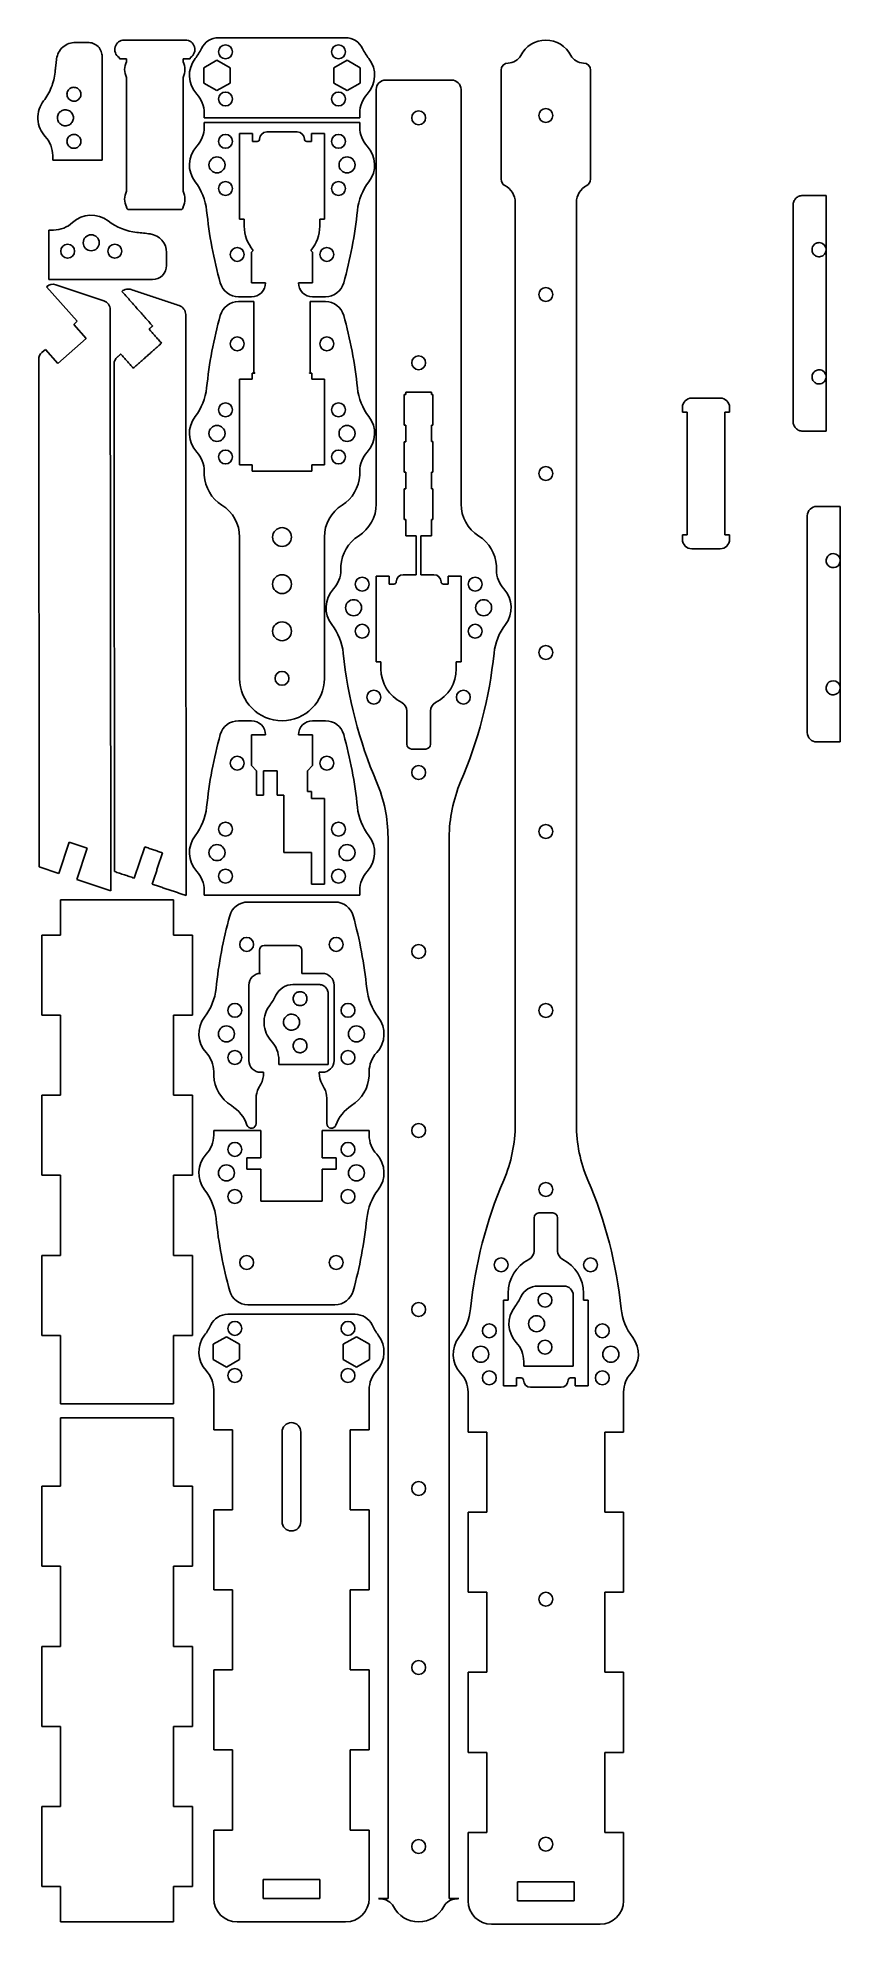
# Model space of a CAD drawing. Header units: millimetres. Extents: x 64 to 235, y 94 to 494.
import ezdxf

# ---------------------------------------------------------------- set-up
doc = ezdxf.new("R2010")
doc.units = ezdxf.units.MM
for name, color, linetype in [('View', 7, 'CONTINUOUS'), ('View002', 7, 'CONTINUOUS'), ('View003', 7, 'CONTINUOUS'), ('View004', 7, 'CONTINUOUS'), ('View005', 7, 'CONTINUOUS'), ('View006', 7, 'CONTINUOUS'), ('View007', 7, 'CONTINUOUS'), ('View008', 7, 'CONTINUOUS'), ('View009', 7, 'CONTINUOUS'), ('View010', 7, 'CONTINUOUS'), ('View011', 7, 'CONTINUOUS'), ('View012', 7, 'CONTINUOUS'), ('View013', 7, 'CONTINUOUS'), ('View014', 7, 'CONTINUOUS'), ('View015', 7, 'CONTINUOUS'), ('View017', 7, 'CONTINUOUS'), ('View018', 7, 'CONTINUOUS'), ('View019', 7, 'CONTINUOUS'), ('View022', 7, 'CONTINUOUS'), ('View023', 7, 'CONTINUOUS'), ('View026', 7, 'CONTINUOUS')]:
    doc.layers.add(name, color=color, linetype=linetype)

msp = doc.modelspace()

# ---------------------------------------------------------------- linework, layer by layer
at = {"layer": 'View'}
for p, q in [((106.756, 438.5), (110, 438.5)), ((110, 423.351), (110, 438.5)), ((122, 438.5), (125.244, 438.5)), ((122, 438.5), (122, 423.351)), ((107, 403.8), (107, 422)), ((107, 422), (109.7, 422)), ((109.7, 423.3), (109.7, 422)), ((110.2, 423.3), (109.7, 423.3)), ((110.2, 423.351), (110, 423.351)), ((110.2, 423.3), (110.2, 423.351)), ((122, 423.351), (121.8, 423.351)), ((121.8, 423.351), (121.8, 423.3)), ((121.8, 423.3), (122.3, 423.3)), ((122.3, 422), (122.3, 423.3)), ((122.3, 422), (125, 422)), ((125, 422), (125, 403.8)), ((99.5, 402.5), (99.5, 401.626)), ((109.7, 403.8), (107, 403.8)), ((109.7, 403.8), (109.7, 402.5)), ((122.3, 402.5), (109.7, 402.5)), ((125, 403.8), (122.3, 403.8)), ((122.3, 402.5), (122.3, 403.8)), ((132.5, 401.626), (132.5, 402.5)), ((107, 388.5), (107, 358.5)), ((125, 388.5), (125, 358.5))]:
    msp.add_line(p, q, dxfattribs=at)
for centre, radius in [((106.5, 429.5), 1.475), ((125.5, 429.5), 1.475), ((104, 415.5), 1.475), ((128, 415.5), 1.475), ((102.2, 410.5), 1.7), ((129.8, 410.5), 1.7), ((104, 405.5), 1.475), ((128, 405.5), 1.475), ((116, 388.5), 2), ((116, 378.5), 2), ((116, 368.5), 2), ((116, 358.5), 1.475)]:
    msp.add_circle(centre, radius, dxfattribs=at)
for centre, radius, start, end in [((106.756, 434.5), 4, 90, 164.546), ((125.244, 434.5), 4, 15.4536, 90), ((193.57, 410.5), 94.0704, 164.546, 174.104), ((38.4296, 410.5), 94.0704, 5.89583, 15.4536), ((88.0611, 421.396), 12, -37.6182, -5.89583), ((143.939, 421.396), 12, -174.104, -142.382), ((102.2, 410.5), 5.85, 142.382, -137.236), ((129.8, 410.5), 5.85, -42.7635, 37.6182), ((93.5002, 402.454), 6, 0.437747, 42.7635), ((138.5, 402.454), 6, 137.236, 179.562), ((107.488, 402.063), 8, -176.868, -122.039), ((124.512, 402.063), 8, -57.9605, -3.13187), ((99, 388.5), 8, 0, 57.9605), ((133, 388.5), 8, 122.039, 180), ((116, 358.5), 9, 180, 0)]:
    msp.add_arc(centre, radius, start, end, dxfattribs=at)
at = {"layer": 'View002'}
for p, q in [((152, 485.5), (138, 485.5)), ((136, 483.5), (136, 395.5)), ((154, 395.5), (154, 483.5)), ((142.25, 418.745), (141.95, 418.745)), ((141.95, 412.255), (141.95, 418.745)), ((147.75, 419.255), (142.25, 419.255)), ((142.25, 419.255), (142.25, 418.745)), ((147.75, 418.755), (147.75, 419.255)), ((148.05, 418.755), (147.75, 418.755)), ((148.05, 418.755), (148.05, 412.255)), ((142.25, 412.255), (141.95, 412.255)), ((142.25, 408.745), (141.95, 408.745)), ((141.95, 402.255), (141.95, 408.745)), ((142.25, 409.255), (142.25, 412.255)), ((142.25, 408.755), (142.25, 409.255)), ((142.25, 408.755), (142.25, 408.745)), ((147.75, 412.255), (147.75, 409.255)), ((148.05, 412.255), (147.75, 412.255)), ((147.75, 409.255), (147.75, 408.755)), ((148.05, 408.755), (147.75, 408.755)), ((148.05, 408.755), (148.05, 402.255)), ((142.25, 402.255), (141.95, 402.255)), ((142.25, 399.255), (142.25, 402.255)), ((147.75, 402.255), (147.75, 399.255)), ((148.05, 402.255), (147.75, 402.255)), ((142.25, 398.745), (141.95, 398.745)), ((141.95, 392.255), (141.95, 398.745)), ((142.25, 399.255), (142.25, 398.755)), ((142.25, 398.755), (142.25, 398.745)), ((147.75, 398.755), (147.75, 399.255)), ((148.05, 398.755), (147.75, 398.755)), ((148.05, 398.755), (148.05, 392.255)), ((142.25, 392.255), (141.95, 392.255)), ((142.25, 388.755), (142.25, 392.255)), ((144.5, 388.755), (142.25, 388.755)), ((144.5, 380.5), (144.5, 388.755)), ((145.5, 388.755), (145.5, 380.5)), ((147.75, 388.755), (145.5, 388.755)), ((147.75, 392.255), (147.75, 388.755)), ((148.05, 392.255), (147.75, 392.255)), ((128.5, 382.374), (128.5, 381.5)), ((144.5, 380.5), (141.75, 380.5)), ((148.25, 380.5), (145.5, 380.5)), ((161.5, 381.5), (161.5, 382.374)), ((136, 380.2), (138.75, 380.2)), ((136, 362), (136, 380.2)), ((138.75, 380.2), (138.75, 378.5)), ((139.75, 378.5), (138.75, 378.5)), ((151.25, 378.5), (150.25, 378.5)), ((151.25, 380.2), (154, 380.2)), ((151.25, 378.5), (151.25, 380.2)), ((154, 380.2), (154, 362)), ((137, 362), (136, 362)), ((137, 362), (137, 360.5)), ((153, 360.5), (153, 362)), ((154, 362), (153, 362)), ((142.5, 344.5), (142.5, 351.57)), ((147.5, 351.57), (147.5, 344.5)), ((146.5, 343.5), (143.5, 343.5)), ((138.5, 99.475), (138.5, 324.7)), ((151.5, 324.7), (151.5, 99.475)), ((136.467, 99.475), (138.5, 99.475)), ((151.5, 99.475), (153.533, 99.475))]:
    msp.add_line(p, q, dxfattribs=at)
for centre, radius in [((145, 477.5), 1.475), ((145, 425.5), 1.475), ((133, 378.5), 1.475), ((157, 378.5), 1.475), ((131.2, 373.5), 1.7), ((158.8, 373.5), 1.7), ((133, 368.5), 1.475), ((157, 368.5), 1.475), ((135.5, 354.5), 1.475), ((154.5, 354.5), 1.475), ((145, 338.5), 1.475), ((145, 300.5), 1.475), ((145, 262.5), 1.475), ((145, 224.5), 1.475), ((145, 186.5), 1.475), ((145, 148.5), 1.475), ((145, 110.5), 1.475)]:
    msp.add_circle(centre, radius, dxfattribs=at)
for centre, radius, start, end in [((138, 483.5), 2, 90, 180), ((152, 483.5), 2, 0, 90), ((128, 395.5), 8, -57.9605, 0), ((162, 395.5), 8, 180, -122.039), ((136.488, 381.937), 8, 122.039, 176.868), ((153.512, 381.937), 8, 3.13187, 57.9605), ((122.5, 381.546), 6, -42.7635, -0.437747), ((141.75, 379), 1.5, 90, 180), ((148.25, 379), 1.5, 0, 90), ((167.5, 381.546), 6, -179.562, -137.236), ((131.2, 373.5), 5.85, 137.236, -142.382), ((139.75, 379), 0.5, -90, 0), ((150.25, 379), 0.5, 180, -90), ((158.8, 373.5), 5.85, -37.6182, 42.7635), ((117.061, 362.604), 12, 5.89583, 37.6182), ((172.939, 362.604), 12, 142.382, 174.104), ((222.57, 373.5), 94.0704, -174.104, -156.839), ((145, 360.5), 8, 180, -116.744), ((145, 360.5), 8, -63.2563, 0), ((67.4296, 373.5), 94.0704, -23.1614, -5.89583), ((140.5, 351.57), 2, 0, 63.2563), ((149.5, 351.57), 2, 116.744, 180), ((143.5, 344.5), 1, 180, -90), ((146.5, 344.5), 1, -90, 0), ((108.5, 324.7), 30, 0, 23.1614), ((181.5, 324.7), 30, 156.839, 180), ((137, 100.877), 1.5, -110.834, -90), ((137, 96.3769), 3, 27.266, 90), ((145, 100.5), 6, -152.734, -27.266), ((153, 96.3769), 3, 90, 152.734), ((153, 100.877), 1.5, -90, -69.1662)]:
    msp.add_arc(centre, radius, start, end, dxfattribs=at)
at = {"layer": 'View003'}
for p, q in [((162.5, 464.459), (162.5, 487.623)), ((181.5, 487.623), (181.5, 464.459)), ((165.5, 263.8), (165.5, 459.56)), ((178.5, 459.56), (178.5, 263.8)), ((170.5, 245), (173.5, 245)), ((169.5, 236.93), (169.5, 244)), ((174.5, 244), (174.5, 236.93)), ((163, 208.3), (163, 226.5)), ((163, 226.5), (164, 226.5)), ((164, 228), (164, 226.5)), ((180, 226.5), (180, 228)), ((180, 226.5), (181, 226.5)), ((181, 226.5), (181, 208.3)), ((165.75, 208.3), (163, 208.3)), ((165.75, 210), (165.75, 208.3)), ((165.75, 210), (166.75, 210)), ((177.25, 210), (178.25, 210)), ((178.25, 208.3), (178.25, 210)), ((181, 208.3), (178.25, 208.3)), ((155.5, 207), (155.5, 198.5)), ((168.75, 208), (175.25, 208)), ((188.5, 198.5), (188.5, 207)), ((155.7, 198.5), (155.5, 198.5)), ((155.7, 198.5), (159.3, 198.5)), ((159.3, 198.5), (159.5, 198.5)), ((159.5, 198.5), (159.5, 198.3)), ((159.5, 198.3), (159.5, 181.5)), ((184.7, 198.5), (184.5, 198.5)), ((184.5, 198.5), (184.5, 198.3)), ((184.5, 198.3), (184.5, 181.5)), ((188.3, 198.5), (184.7, 198.5)), ((188.3, 198.5), (188.5, 198.5)), ((155.5, 181.5), (155.7, 181.5)), ((155.5, 181.5), (155.5, 164.5)), ((159.3, 181.5), (155.7, 181.5)), ((159.3, 181.5), (159.5, 181.5)), ((184.7, 181.5), (184.5, 181.5)), ((184.7, 181.5), (188.3, 181.5)), ((188.5, 181.5), (188.3, 181.5)), ((188.5, 164.5), (188.5, 181.5)), ((155.7, 164.5), (155.5, 164.5)), ((155.7, 164.5), (159.3, 164.5)), ((159.3, 164.5), (159.5, 164.5)), ((159.5, 164.5), (159.5, 164.3)), ((159.5, 164.3), (159.5, 147.5)), ((184.7, 164.5), (184.5, 164.5)), ((184.5, 164.5), (184.5, 164.3)), ((184.5, 164.3), (184.5, 147.5)), ((188.3, 164.5), (184.7, 164.5)), ((188.3, 164.5), (188.5, 164.5)), ((155.5, 147.5), (155.7, 147.5)), ((155.5, 147.5), (155.5, 130.5)), ((159.3, 147.5), (155.7, 147.5)), ((159.3, 147.5), (159.5, 147.5)), ((184.7, 147.5), (184.5, 147.5)), ((184.7, 147.5), (188.3, 147.5)), ((188.5, 147.5), (188.3, 147.5)), ((188.5, 130.5), (188.5, 147.5)), ((155.7, 130.5), (155.5, 130.5)), ((155.7, 130.5), (159.3, 130.5)), ((159.3, 130.5), (159.5, 130.5)), ((159.5, 130.5), (159.5, 130.3)), ((159.5, 130.3), (159.5, 113.5)), ((184.7, 130.5), (184.5, 130.5)), ((184.5, 130.5), (184.5, 130.3)), ((184.5, 130.3), (184.5, 113.5)), ((188.3, 130.5), (184.7, 130.5)), ((188.3, 130.5), (188.5, 130.5)), ((155.5, 113.5), (155.5, 99)), ((155.5, 113.5), (155.7, 113.5)), ((159.3, 113.5), (155.7, 113.5)), ((159.3, 113.5), (159.5, 113.5)), ((184.7, 113.5), (184.5, 113.5)), ((184.7, 113.5), (188.3, 113.5)), ((188.5, 113.5), (188.3, 113.5)), ((188.5, 99), (188.5, 113.5)), ((166, 99), (166, 103)), ((166, 103), (178, 103)), ((178, 103), (178, 99)), ((178, 99), (166, 99)), ((160.5, 94), (183.5, 94))]:
    msp.add_line(p, q, dxfattribs=at)
for centre, radius in [((172, 478), 1.475), ((172, 440), 1.475), ((172, 402), 1.475), ((172, 364), 1.475), ((172, 326), 1.475), ((172, 288), 1.475), ((172, 250), 1.475), ((162.5, 234), 1.475), ((181.5, 234), 1.475), ((160, 220), 1.475), ((184, 220), 1.475), ((158.2, 215), 1.7), ((185.8, 215), 1.7), ((160, 210), 1.475), ((184, 210), 1.475), ((172, 163), 1.475), ((172, 111), 1.475)]:
    msp.add_circle(centre, radius, dxfattribs=at)
for centre, radius, start, end in [((172, 488), 6, 27.266, 152.734), ((164, 487.623), 1.5, 90, 180), ((164, 492.123), 3, -90, -27.266), ((180, 492.123), 3, -152.734, -90), ((180, 487.623), 1.5, 0, 90), ((164, 464.459), 1.5, 180, -117.036), ((161.5, 459.56), 4, 0, 62.9643), ((182.5, 459.56), 4, 117.036, 180), ((180, 464.459), 1.5, -62.9643, 0), ((135.5, 263.8), 30, -23.1614, 0), ((208.5, 263.8), 30, 180, -156.839), ((249.57, 215), 94.0704, 156.839, 174.104), ((94.4296, 215), 94.0704, 5.89583, 23.1614), ((170.5, 244), 1, 90, 180), ((173.5, 244), 1, 0, 90), ((167.5, 236.93), 2, -63.2563, 0), ((176.5, 236.93), 2, 180, -116.744), ((172, 228), 8, 116.744, 180), ((172, 228), 8, 0, 63.2563), ((144.061, 225.896), 12, -37.6182, -5.89583), ((199.939, 225.896), 12, -174.104, -142.382), ((158.2, 215), 5.85, 142.382, -137.236), ((185.8, 215), 5.85, -42.7635, 37.6182), ((149.5, 206.954), 6, 0.437747, 42.7635), ((166.75, 209.5), 0.5, 0, 90), ((168.75, 209.5), 1.5, 180, -90), ((175.25, 209.5), 1.5, -90, 0), ((177.25, 209.5), 0.5, 90, 180), ((194.5, 206.954), 6, 137.236, 179.562), ((160.5, 99), 5, -180, -90), ((183.5, 99), 5, -90, 0)]:
    msp.add_arc(centre, radius, start, end, dxfattribs=at)
at = {"layer": 'View004'}
for p, q in [((99.5, 476.5), (99.5, 475.5)), ((132.5, 476.5), (99.5, 476.5)), ((107, 474.2), (109.75, 474.2)), ((107, 456), (107, 474.2)), ((109.75, 474.2), (109.75, 472.5)), ((119.25, 474.5), (112.75, 474.5)), ((122.25, 474.2), (125, 474.2)), ((122.25, 472.5), (122.25, 474.2)), ((125, 474.2), (125, 456)), ((132.5, 475.5), (132.5, 476.5)), ((110.75, 472.5), (109.75, 472.5)), ((122.25, 472.5), (121.25, 472.5)), ((108, 456), (107, 456)), ((108, 456), (108, 454.5)), ((124, 454.5), (124, 456)), ((125, 456), (124, 456)), ((109.865, 449.365), (109.5, 449)), ((109.5, 449), (109.5, 442.5)), ((122.5, 449), (122.135, 449.365)), ((122.5, 442.5), (122.5, 449)), ((112.5, 442.5), (109.5, 442.5)), ((122.5, 442.5), (119.5, 442.5)), ((109.5, 439.5), (106.756, 439.5)), ((125.244, 439.5), (122.5, 439.5))]:
    msp.add_line(p, q, dxfattribs=at)
for centre, radius in [((104, 472.5), 1.475), ((128, 472.5), 1.475), ((102.2, 467.5), 1.7), ((129.8, 467.5), 1.7), ((104, 462.5), 1.475), ((128, 462.5), 1.475), ((106.5, 448.5), 1.475), ((125.5, 448.5), 1.475)]:
    msp.add_circle(centre, radius, dxfattribs=at)
for centre, radius, start, end in [((93.5002, 475.546), 6, -42.7635, -0.437747), ((110.75, 473), 0.5, -90, 0), ((112.75, 473), 1.5, 90, 180), ((119.25, 473), 1.5, 0, 90), ((121.25, 473), 0.5, 180, -90), ((138.5, 475.546), 6, -179.562, -137.236), ((102.2, 467.5), 5.85, 137.236, -142.382), ((129.8, 467.5), 5.85, -37.6182, 42.7635), ((88.0611, 456.604), 12, 5.89583, 37.6182), ((143.939, 456.604), 12, 142.382, 174.104), ((193.57, 467.5), 94.0704, -174.104, -164.546), ((38.4296, 467.5), 94.0704, -15.4536, -5.89583), ((116, 454.5), 8, 180, -140.071), ((116, 454.5), 8, -39.9291, 0), ((106.756, 443.5), 4, -164.546, -90), ((109.5, 442.5), 3, -90, 0), ((122.5, 442.5), 3, 180, -90), ((125.244, 443.5), 4, -90, -15.4536)]:
    msp.add_arc(centre, radius, start, end, dxfattribs=at)
at = {"layer": 'View005'}
for p, q in [((106.756, 349.5), (109.5, 349.5)), ((122.5, 349.5), (125.244, 349.5)), ((109.5, 346.5), (112.5, 346.5)), ((109.5, 346.5), (109.5, 340)), ((119.5, 346.5), (122.5, 346.5)), ((122.5, 340), (122.5, 346.5)), ((109.5, 340), (110.6, 338.9)), ((110.6, 338.9), (110.6, 333.7)), ((112.1, 333.7), (112.1, 338.9)), ((112.1, 338.9), (115, 338.9)), ((115, 338.9), (115, 333.7)), ((121.4, 338.9), (122.5, 340)), ((121.4, 334.5), (121.4, 338.9)), ((110.6, 333.7), (112.1, 333.7)), ((115, 333.7), (116.4, 333.7)), ((116.4, 333.7), (116.4, 321.5)), ((121.4, 334.5), (122.25, 334.5)), ((122.25, 333), (122.25, 334.5)), ((122.25, 333), (125, 333)), ((125, 333), (125, 314.8)), ((116.4, 321.5), (122.25, 321.5)), ((122.25, 314.8), (122.25, 321.5)), ((99.5, 313.5), (99.5, 312.5)), ((99.5, 312.5), (132.5, 312.5)), ((125, 314.8), (122.25, 314.8)), ((132.5, 312.5), (132.5, 313.5))]:
    msp.add_line(p, q, dxfattribs=at)
for centre, radius in [((106.5, 340.5), 1.475), ((125.5, 340.5), 1.475), ((104, 326.5), 1.475), ((128, 326.5), 1.475), ((102.2, 321.5), 1.7), ((129.8, 321.5), 1.7), ((104, 316.5), 1.475), ((128, 316.5), 1.475)]:
    msp.add_circle(centre, radius, dxfattribs=at)
for centre, radius, start, end in [((106.756, 345.5), 4, 90, 164.546), ((109.5, 346.5), 3, 0, 90), ((122.5, 346.5), 3, 90, 180), ((125.244, 345.5), 4, 15.4536, 90), ((193.57, 321.5), 94.0704, 164.546, 174.104), ((38.4296, 321.5), 94.0704, 5.89583, 15.4536), ((88.0611, 332.396), 12, -37.6182, -5.89583), ((143.939, 332.396), 12, -174.104, -142.382), ((102.2, 321.5), 5.85, 142.382, -137.236), ((129.8, 321.5), 5.85, -42.7635, 37.6182), ((93.5002, 313.454), 6, 0.437747, 42.7635), ((138.5, 313.454), 6, 137.236, 179.562)]:
    msp.add_arc(centre, radius, start, end, dxfattribs=at)
at = {"layer": 'View006'}
for p, q in [((101.5, 262.5), (101.5, 261.5)), ((111.5, 262.5), (101.5, 262.5)), ((111.5, 256.7), (111.5, 262.5)), ((124.5, 262.5), (124.5, 256.7)), ((134.5, 262.5), (124.5, 262.5)), ((134.5, 261.5), (134.5, 262.5)), ((108.5, 256.7), (111.5, 256.7)), ((108.5, 254.3), (108.5, 256.7)), ((124.5, 256.7), (127.5, 256.7)), ((127.5, 256.7), (127.5, 254.3)), ((111.5, 254.3), (108.5, 254.3)), ((111.5, 247.5), (111.5, 254.3)), ((124.5, 254.3), (124.5, 247.5)), ((127.5, 254.3), (124.5, 254.3)), ((124.5, 247.5), (111.5, 247.5)), ((127.244, 225.5), (108.756, 225.5))]:
    msp.add_line(p, q, dxfattribs=at)
for centre, radius in [((106, 258.5), 1.475), ((130, 258.5), 1.475), ((104.2, 253.5), 1.7), ((131.8, 253.5), 1.7), ((106, 248.5), 1.475), ((130, 248.5), 1.475), ((108.5, 234.5), 1.475), ((127.5, 234.5), 1.475)]:
    msp.add_circle(centre, radius, dxfattribs=at)
for centre, radius, start, end in [((95.5002, 261.546), 6, -42.7635, -0.437747), ((140.5, 261.546), 6, -179.562, -137.236), ((104.2, 253.5), 5.85, 137.236, -142.382), ((131.8, 253.5), 5.85, -37.6182, 42.7635), ((90.0611, 242.604), 12, 5.89583, 37.6182), ((145.939, 242.604), 12, 142.382, 174.104), ((195.57, 253.5), 94.0704, -174.104, -164.546), ((40.4296, 253.5), 94.0704, -15.4536, -5.89583), ((108.756, 229.5), 4, -164.546, -90), ((127.244, 229.5), 4, -90, -15.4536)]:
    msp.add_arc(centre, radius, start, end, dxfattribs=at)
at = {"layer": 'View007'}
for p, q in [((66.5, 453.675), (66.5, 443.175)), ((67.5, 453.675), (66.5, 453.675)), ((91.5, 446.175), (91.5, 448.872)), ((88.5, 443.175), (66.5, 443.175))]:
    msp.add_line(p, q, dxfattribs=at)
for centre, radius in [((75.5, 450.975), 1.7), ((70.5, 449.175), 1.475), ((80.5, 449.175), 1.475)]:
    msp.add_circle(centre, radius, dxfattribs=at)
for centre, radius, start, end in [((75.5, 450.975), 5.85, 52.3818, 132.764), ((67.4542, 459.675), 6, -89.5623, -47.2365), ((86.3956, 465.114), 12, -127.618, -95.8958), ((75.5, 359.605), 94.0704, 82.3438, 84.1042), ((87.5, 448.872), 4, 0, 82.3438), ((88.5, 446.175), 3, -90, 0)]:
    msp.add_arc(centre, radius, start, end, dxfattribs=at)
at = {"layer": 'View008'}
for points, knots in [([(72.128, 493.5), (71.6894, 493.5), (71.2216, 493.426), (70.7665, 493.261), (70.3115, 493.097), (69.8714, 492.841), (69.4947, 492.511), (69.1171, 492.182), (68.8048, 491.78), (68.5817, 491.35), (68.3574, 490.921), (68.2216, 490.468), (68.1636, 490.033)], [1.5708, 1.5708, 1.5708, 1.5708, 1.93009, 1.93009, 1.93009, 2.28938, 2.28938, 2.28938, 2.64867, 2.64867, 2.64867, 3.00797, 3.00797, 3.00797, 3.00797]), ([(77.825, 490.5), (77.8254, 490.853), (77.7611, 491.235), (77.6144, 491.604), (77.4689, 491.974), (77.2399, 492.329), (76.9463, 492.621), (76.6537, 492.915), (76.2987, 493.144), (75.9293, 493.289), (75.5596, 493.436), (75.1781, 493.5), (74.825, 493.5)], [0, 0, 0, 0, 0.392699, 0.392699, 0.392699, 0.785398, 0.785398, 0.785398, 1.1781, 1.1781, 1.1781, 1.5708, 1.5708, 1.5708, 1.5708]), ([(65.3912, 481.071), (66.059, 481.936), (66.6187, 482.912), (67.0313, 483.948), (67.445, 484.983), (67.7109, 486.075), (67.8226, 487.163)], [5.62662, 5.62662, 5.62662, 5.62662, 5.90345, 5.90345, 5.90345, 6.18028, 6.18028, 6.18028, 6.18028]), ([(65.3912, 481.071), (65.007, 480.573), (64.6813, 479.98), (64.4664, 479.323), (64.2504, 478.668), (64.148, 477.95), (64.1809, 477.237), (64.2121, 476.524), (64.3784, 475.819), (64.6523, 475.186), (64.9252, 474.551), (65.3028, 473.989), (65.7301, 473.528)], [2.48503, 2.48503, 2.48503, 2.48503, 2.83576, 2.83576, 2.83576, 3.18649, 3.18649, 3.18649, 3.53723, 3.53723, 3.53723, 3.88796, 3.88796, 3.88796, 3.88796]), ([(73.3, 482.5), (73.3004, 482.712), (73.2526, 482.955), (73.1298, 483.188), (73.0089, 483.42), (72.8096, 483.636), (72.5625, 483.777), (72.3166, 483.921), (72.0297, 483.985), (71.7683, 483.974), (71.5055, 483.964), (71.271, 483.884), (71.0875, 483.777), (70.9036, 483.672), (70.7169, 483.509), (70.5769, 483.286), (70.4364, 483.065), (70.3489, 482.785), (70.35, 482.5), (70.3489, 482.215), (70.4364, 481.935), (70.5769, 481.714), (70.7169, 481.491), (70.9036, 481.328), (71.0875, 481.223), (71.271, 481.116), (71.5055, 481.036), (71.7683, 481.026), (72.0297, 481.015), (72.3166, 481.079), (72.5625, 481.223), (72.8096, 481.364), (73.0089, 481.58), (73.1298, 481.812), (73.2526, 482.045), (73.3004, 482.288), (73.3, 482.5)], [0, 0, 0, 0, 0.523599, 0.523599, 0.523599, 1.0472, 1.0472, 1.0472, 1.5708, 1.5708, 1.5708, 2.0944, 2.0944, 2.0944, 2.61799, 2.61799, 2.61799, 3.14159, 3.14159, 3.14159, 3.66519, 3.66519, 3.66519, 4.18879, 4.18879, 4.18879, 4.71239, 4.71239, 4.71239, 5.23599, 5.23599, 5.23599, 5.75959, 5.75959, 5.75959, 6.28319, 6.28319, 6.28319, 6.28319]), ([(71.725, 477.5), (71.7255, 477.744), (71.6704, 478.025), (71.5288, 478.293), (71.3895, 478.56), (71.1597, 478.809), (70.875, 478.972), (70.5916, 479.137), (70.261, 479.212), (69.9596, 479.199), (69.6567, 479.187), (69.3865, 479.095), (69.175, 478.972), (68.963, 478.85), (68.7479, 478.663), (68.5865, 478.406), (68.4245, 478.152), (68.3237, 477.828), (68.325, 477.5), (68.3237, 477.172), (68.4245, 476.848), (68.5865, 476.594), (68.7479, 476.337), (68.963, 476.15), (69.175, 476.028), (69.3865, 475.905), (69.6567, 475.813), (69.9596, 475.801), (70.261, 475.788), (70.5916, 475.863), (70.875, 476.028), (71.1597, 476.191), (71.3895, 476.44), (71.5288, 476.707), (71.6704, 476.975), (71.7255, 477.256), (71.725, 477.5)], [0, 0, 0, 0, 0.523599, 0.523599, 0.523599, 1.0472, 1.0472, 1.0472, 1.5708, 1.5708, 1.5708, 2.0944, 2.0944, 2.0944, 2.61799, 2.61799, 2.61799, 3.14159, 3.14159, 3.14159, 3.66519, 3.66519, 3.66519, 4.18879, 4.18879, 4.18879, 4.71239, 4.71239, 4.71239, 5.23599, 5.23599, 5.23599, 5.75959, 5.75959, 5.75959, 6.28319, 6.28319, 6.28319, 6.28319]), ([(67.325, 469.5), (67.3205, 470.222), (67.1799, 470.968), (66.9038, 471.663), (66.6295, 472.358), (66.221, 472.999), (65.7301, 473.528)], [0.00764013, 0.00764013, 0.00764013, 0.00764013, 0.377002, 0.377002, 0.377002, 0.746364, 0.746364, 0.746364, 0.746364]), ([(73.3, 472.5), (73.3004, 472.712), (73.2526, 472.955), (73.1298, 473.188), (73.0089, 473.42), (72.8096, 473.636), (72.5625, 473.777), (72.3166, 473.921), (72.0297, 473.985), (71.7683, 473.974), (71.5055, 473.964), (71.271, 473.884), (71.0875, 473.777), (70.9036, 473.672), (70.7169, 473.509), (70.5769, 473.286), (70.4364, 473.065), (70.3489, 472.785), (70.35, 472.5), (70.3489, 472.215), (70.4364, 471.935), (70.5769, 471.714), (70.7169, 471.491), (70.9036, 471.328), (71.0875, 471.223), (71.271, 471.116), (71.5055, 471.036), (71.7683, 471.026), (72.0297, 471.015), (72.3166, 471.079), (72.5625, 471.223), (72.8096, 471.364), (73.0089, 471.58), (73.1298, 471.812), (73.2526, 472.045), (73.3004, 472.288), (73.3, 472.5)], [0, 0, 0, 0, 0.523599, 0.523599, 0.523599, 1.0472, 1.0472, 1.0472, 1.5708, 1.5708, 1.5708, 2.0944, 2.0944, 2.0944, 2.61799, 2.61799, 2.61799, 3.14159, 3.14159, 3.14159, 3.66519, 3.66519, 3.66519, 4.18879, 4.18879, 4.18879, 4.71239, 4.71239, 4.71239, 5.23599, 5.23599, 5.23599, 5.75959, 5.75959, 5.75959, 6.28319, 6.28319, 6.28319, 6.28319])]:
    msp.add_open_spline(points, degree=3, knots=knots, dxfattribs=at)
for points, degree in [([(74.825, 493.5), (72.128, 493.5)], 1), ([(68.1636, 490.033), (67.9711, 488.601), (67.8226, 487.163)], 2), ([(77.825, 490.5), (77.825, 468.5)], 1), ([(67.325, 469.5), (67.325, 468.5)], 1), ([(67.325, 468.5), (77.825, 468.5)], 1)]:
    msp.add_open_spline(points, degree=degree, dxfattribs=at)
at = {"layer": 'View009'}
for p, q in [((175.825, 229.5), (170.324, 229.5)), ((177.825, 227.5), (177.825, 212.5)), ((167.325, 213.5), (167.325, 212.5)), ((167.325, 212.5), (177.825, 212.5))]:
    msp.add_line(p, q, dxfattribs=at)
for centre, radius in [((171.825, 226.5), 1.475), ((170.025, 221.5), 1.7), ((171.825, 216.5), 1.475)]:
    msp.add_circle(centre, radius, dxfattribs=at)
for centre, radius, start, end in [((170.324, 225.5), 4, 90, 154.471), ((175.825, 227.5), 2, 0, 90), ((170.025, 221.5), 5.85, 142.382, -137.236), ((155.886, 232.396), 12, -37.6182, -25.5293), ((161.325, 213.454), 6, 0.437747, 42.7635)]:
    msp.add_arc(centre, radius, start, end, dxfattribs=at)
at = {"layer": 'View010'}
for points, knots in [([(118.324, 293.5), (117.614, 293.503), (116.842, 293.298), (116.19, 292.883), (115.535, 292.474), (115.017, 291.866), (114.714, 291.224)], [1.5708, 1.5708, 1.5708, 1.5708, 2.13341, 2.13341, 2.13341, 2.69602, 2.69602, 2.69602, 2.69602]), ([(123.825, 293.5), (124.06, 293.5), (124.315, 293.457), (124.561, 293.36), (124.807, 293.263), (125.044, 293.11), (125.239, 292.914), (125.435, 292.719), (125.588, 292.482), (125.685, 292.236), (125.782, 291.99), (125.825, 291.735), (125.825, 291.5)], [4.71239, 4.71239, 4.71239, 4.71239, 5.10509, 5.10509, 5.10509, 5.49779, 5.49779, 5.49779, 5.89049, 5.89049, 5.89049, 6.28319, 6.28319, 6.28319, 6.28319]), ([(113.391, 289.071), (113.007, 288.573), (112.681, 287.98), (112.466, 287.323), (112.25, 286.668), (112.148, 285.95), (112.181, 285.237), (112.212, 284.524), (112.378, 283.819), (112.652, 283.186), (112.925, 282.551), (113.303, 281.989), (113.73, 281.528)], [2.48503, 2.48503, 2.48503, 2.48503, 2.83576, 2.83576, 2.83576, 3.18649, 3.18649, 3.18649, 3.53723, 3.53723, 3.53723, 3.88796, 3.88796, 3.88796, 3.88796]), ([(121.3, 290.5), (121.3, 290.712), (121.253, 290.955), (121.13, 291.188), (121.009, 291.42), (120.81, 291.636), (120.563, 291.777), (120.317, 291.921), (120.03, 291.985), (119.768, 291.974), (119.505, 291.964), (119.271, 291.884), (119.088, 291.777), (118.904, 291.672), (118.717, 291.509), (118.577, 291.286), (118.436, 291.065), (118.349, 290.785), (118.35, 290.5), (118.349, 290.215), (118.436, 289.935), (118.577, 289.714), (118.717, 289.491), (118.904, 289.328), (119.088, 289.223), (119.271, 289.116), (119.505, 289.036), (119.768, 289.026), (120.03, 289.015), (120.317, 289.079), (120.563, 289.223), (120.81, 289.364), (121.009, 289.58), (121.13, 289.812), (121.253, 290.045), (121.3, 290.288), (121.3, 290.5)], [0, 0, 0, 0, 0.523599, 0.523599, 0.523599, 1.0472, 1.0472, 1.0472, 1.5708, 1.5708, 1.5708, 2.0944, 2.0944, 2.0944, 2.61799, 2.61799, 2.61799, 3.14159, 3.14159, 3.14159, 3.66519, 3.66519, 3.66519, 4.18879, 4.18879, 4.18879, 4.71239, 4.71239, 4.71239, 5.23599, 5.23599, 5.23599, 5.75959, 5.75959, 5.75959, 6.28319, 6.28319, 6.28319, 6.28319]), ([(119.725, 285.5), (119.725, 285.744), (119.67, 286.025), (119.529, 286.293), (119.389, 286.56), (119.16, 286.809), (118.875, 286.972), (118.592, 287.137), (118.261, 287.212), (117.96, 287.199), (117.657, 287.187), (117.386, 287.095), (117.175, 286.972), (116.963, 286.85), (116.748, 286.663), (116.587, 286.406), (116.425, 286.152), (116.324, 285.828), (116.325, 285.5), (116.324, 285.172), (116.425, 284.848), (116.587, 284.594), (116.748, 284.337), (116.963, 284.15), (117.175, 284.028), (117.386, 283.905), (117.657, 283.813), (117.96, 283.801), (118.261, 283.788), (118.592, 283.863), (118.875, 284.028), (119.16, 284.191), (119.389, 284.44), (119.529, 284.707), (119.67, 284.975), (119.725, 285.256), (119.725, 285.5)], [0, 0, 0, 0, 0.523599, 0.523599, 0.523599, 1.0472, 1.0472, 1.0472, 1.5708, 1.5708, 1.5708, 2.0944, 2.0944, 2.0944, 2.61799, 2.61799, 2.61799, 3.14159, 3.14159, 3.14159, 3.66519, 3.66519, 3.66519, 4.18879, 4.18879, 4.18879, 4.71239, 4.71239, 4.71239, 5.23599, 5.23599, 5.23599, 5.75959, 5.75959, 5.75959, 6.28319, 6.28319, 6.28319, 6.28319]), ([(115.325, 277.5), (115.32, 278.222), (115.18, 278.968), (114.904, 279.663), (114.629, 280.358), (114.221, 280.999), (113.73, 281.528)], [0.00764013, 0.00764013, 0.00764013, 0.00764013, 0.377002, 0.377002, 0.377002, 0.746364, 0.746364, 0.746364, 0.746364]), ([(121.3, 280.5), (121.3, 280.712), (121.253, 280.955), (121.13, 281.188), (121.009, 281.42), (120.81, 281.636), (120.563, 281.777), (120.317, 281.921), (120.03, 281.985), (119.768, 281.974), (119.505, 281.964), (119.271, 281.884), (119.087, 281.777), (118.904, 281.672), (118.717, 281.509), (118.577, 281.286), (118.436, 281.065), (118.349, 280.785), (118.35, 280.5), (118.349, 280.215), (118.436, 279.935), (118.577, 279.714), (118.717, 279.491), (118.904, 279.328), (119.088, 279.223), (119.271, 279.116), (119.505, 279.036), (119.768, 279.026), (120.03, 279.015), (120.317, 279.079), (120.562, 279.223), (120.81, 279.364), (121.009, 279.58), (121.13, 279.812), (121.253, 280.045), (121.3, 280.288), (121.3, 280.5)], [0, 0, 0, 0, 0.523599, 0.523599, 0.523599, 1.0472, 1.0472, 1.0472, 1.5708, 1.5708, 1.5708, 2.0944, 2.0944, 2.0944, 2.61799, 2.61799, 2.61799, 3.14159, 3.14159, 3.14159, 3.66519, 3.66519, 3.66519, 4.18879, 4.18879, 4.18879, 4.71239, 4.71239, 4.71239, 5.23599, 5.23599, 5.23599, 5.75959, 5.75959, 5.75959, 6.28319, 6.28319, 6.28319, 6.28319])]:
    msp.add_open_spline(points, degree=3, knots=knots, dxfattribs=at)
for points, degree in [([(123.825, 293.5), (118.324, 293.5)], 1), ([(113.391, 289.071), (113.906, 289.738), (114.352, 290.464), (114.714, 291.224)], 3), ([(125.825, 291.5), (125.825, 276.5)], 1), ([(115.325, 277.5), (115.325, 276.5)], 1), ([(115.325, 276.5), (125.825, 276.5)], 1)]:
    msp.add_open_spline(points, degree=degree, dxfattribs=at)
at = {"layer": 'View011'}
for p, q in [((102.499, 494.5), (129.501, 494.5)), ((102.2, 489.733), (99.4, 488.117)), ((105, 488.117), (102.2, 489.733)), ((129.8, 489.733), (127, 488.117)), ((132.6, 488.117), (129.8, 489.733)), ((99.4, 488.117), (99.4, 484.883)), ((99.4, 484.883), (102.2, 483.267)), ((102.2, 483.267), (105, 484.883)), ((105, 484.883), (105, 488.117)), ((127, 488.117), (127, 484.883)), ((127, 484.883), (129.8, 483.267)), ((129.8, 483.267), (132.6, 484.883)), ((132.6, 484.883), (132.6, 488.117)), ((99.5, 478.5), (99.5, 477.5)), ((99.5, 477.5), (132.5, 477.5)), ((132.5, 477.5), (132.5, 478.5))]:
    msp.add_line(p, q, dxfattribs=at)
for centre in [(104, 491.5), (128, 491.5), (104, 481.5), (128, 481.5)]:
    msp.add_circle(centre, 1.475, dxfattribs=at)
for centre, radius, start, end in [((102.499, 490.5), 4, 90, 154.471), ((129.501, 490.5), 4, 25.5293, 90), ((102.2, 486.5), 5.85, 142.382, -137.236), ((88.0611, 497.396), 12, -37.6182, -25.5293), ((143.939, 497.396), 12, -154.471, -142.382), ((129.8, 486.5), 5.85, -42.7635, 37.6182), ((93.5002, 478.454), 6, 0.437747, 42.7635), ((138.5, 478.454), 6, 137.236, 179.562)]:
    msp.add_arc(centre, radius, start, end, dxfattribs=at)
at = {"layer": 'View012'}
for p, q in [((104.499, 223.5), (131.501, 223.5)), ((104.2, 218.733), (101.4, 217.117)), ((101.4, 217.117), (101.4, 213.883)), ((107, 217.117), (104.2, 218.733)), ((107, 213.883), (107, 217.117)), ((131.8, 218.733), (129, 217.117)), ((129, 217.117), (129, 213.883)), ((134.6, 217.117), (131.8, 218.733)), ((134.6, 213.883), (134.6, 217.117)), ((101.4, 213.883), (104.2, 212.267)), ((104.2, 212.267), (107, 213.883)), ((129, 213.883), (131.8, 212.267)), ((131.8, 212.267), (134.6, 213.883)), ((101.5, 207.5), (101.5, 199)), ((134.5, 199), (134.5, 207.5)), ((101.7, 199), (101.5, 199)), ((101.7, 199), (105.3, 199)), ((105.3, 199), (105.5, 199)), ((105.5, 199), (105.5, 198.8)), ((105.5, 198.8), (105.5, 182)), ((116, 198.5), (116, 179.5)), ((120, 179.5), (120, 198.5)), ((130.7, 199), (130.5, 199)), ((130.5, 199), (130.5, 198.8)), ((130.5, 198.8), (130.5, 182)), ((134.3, 199), (130.7, 199)), ((134.3, 199), (134.5, 199)), ((101.5, 182), (101.7, 182)), ((101.5, 182), (101.5, 165)), ((105.3, 182), (101.7, 182)), ((105.3, 182), (105.5, 182)), ((130.7, 182), (130.5, 182)), ((130.7, 182), (134.3, 182)), ((134.5, 182), (134.3, 182)), ((134.5, 165), (134.5, 182)), ((101.7, 165), (101.5, 165)), ((101.7, 165), (105.3, 165)), ((105.3, 165), (105.5, 165)), ((105.5, 165), (105.5, 164.8)), ((105.5, 164.8), (105.5, 148)), ((130.7, 165), (130.5, 165)), ((130.5, 165), (130.5, 164.8)), ((130.5, 164.8), (130.5, 148)), ((134.3, 165), (130.7, 165)), ((134.3, 165), (134.5, 165)), ((101.5, 148), (101.7, 148)), ((101.5, 148), (101.5, 131)), ((105.3, 148), (101.7, 148)), ((105.3, 148), (105.5, 148)), ((130.7, 148), (130.5, 148)), ((130.7, 148), (134.3, 148)), ((134.5, 148), (134.3, 148)), ((134.5, 131), (134.5, 148)), ((101.7, 131), (101.5, 131)), ((101.7, 131), (105.3, 131)), ((105.3, 131), (105.5, 131)), ((105.5, 131), (105.5, 130.8)), ((105.5, 130.8), (105.5, 114)), ((130.7, 131), (130.5, 131)), ((130.5, 131), (130.5, 130.8)), ((130.5, 130.8), (130.5, 114)), ((134.3, 131), (130.7, 131)), ((134.3, 131), (134.5, 131)), ((101.5, 114), (101.7, 114)), ((101.5, 114), (101.5, 99.5)), ((105.3, 114), (101.7, 114)), ((105.3, 114), (105.5, 114)), ((130.7, 114), (130.5, 114)), ((130.7, 114), (134.3, 114)), ((134.5, 114), (134.3, 114)), ((134.5, 99.5), (134.5, 114)), ((112, 99.5), (112, 103.5)), ((112, 103.5), (124, 103.5)), ((124, 103.5), (124, 99.5)), ((124, 99.5), (112, 99.5)), ((106.5, 94.5), (129.5, 94.5))]:
    msp.add_line(p, q, dxfattribs=at)
for centre in [(106, 220.5), (130, 220.5), (106, 210.5), (130, 210.5)]:
    msp.add_circle(centre, 1.475, dxfattribs=at)
for centre, radius, start, end in [((90.0611, 226.396), 12, -37.6182, -25.5293), ((104.499, 219.5), 4, 90, 154.471), ((131.501, 219.5), 4, 25.5293, 90), ((145.939, 226.396), 12, -154.471, -142.382), ((104.2, 215.5), 5.85, 142.382, -137.236), ((131.8, 215.5), 5.85, -42.7635, 37.6182), ((95.5002, 207.454), 6, 0.437747, 42.7635), ((140.5, 207.454), 6, 137.236, 179.562), ((118, 198.5), 2, 0, -180), ((118, 179.5), 2, -180, 0), ((106.5, 99.5), 5, -180, -90), ((129.5, 99.5), 5, -90, 0)]:
    msp.add_arc(centre, radius, start, end, dxfattribs=at)
at = {"layer": 'View013'}
for p, q in [((69, 311.5), (93, 311.5)), ((69, 311.5), (69, 304)), ((93, 311.5), (93, 304)), ((65, 287), (65, 304)), ((65, 304), (69, 304)), ((93, 304), (97, 304)), ((97, 304), (97, 287)), ((65, 287), (69, 287)), ((69, 270), (69, 287)), ((93, 287), (97, 287)), ((93, 287), (93, 270)), ((65, 253), (65, 270)), ((65, 270), (69, 270)), ((93, 270), (97, 270)), ((97, 270), (97, 253)), ((65, 253), (69, 253)), ((69, 236), (69, 253)), ((93, 253), (97, 253)), ((93, 253), (93, 236)), ((65, 219), (65, 236)), ((65, 236), (69, 236)), ((93, 236), (97, 236)), ((97, 236), (97, 219)), ((65, 219), (69, 219)), ((69, 204.5), (69, 219)), ((93, 219), (97, 219)), ((93, 219), (93, 204.5)), ((93, 204.5), (69, 204.5))]:
    msp.add_line(p, q, dxfattribs=at)
at = {"layer": 'View014'}
for p, q in [((69, 187), (69, 201.5)), ((93, 201.5), (69, 201.5)), ((93, 201.5), (93, 187)), ((69, 187), (65, 187)), ((65, 187), (65, 170)), ((97, 187), (93, 187)), ((97, 170), (97, 187)), ((69, 170), (65, 170)), ((69, 153), (69, 170)), ((93, 170), (93, 153)), ((97, 170), (93, 170)), ((69, 153), (65, 153)), ((65, 153), (65, 136)), ((97, 153), (93, 153)), ((97, 136), (97, 153)), ((69, 136), (65, 136)), ((69, 119), (69, 136)), ((93, 136), (93, 119)), ((97, 136), (93, 136)), ((69, 119), (65, 119)), ((65, 119), (65, 102)), ((97, 119), (93, 119)), ((97, 102), (97, 119)), ((69, 102), (65, 102)), ((69, 94.5), (69, 102)), ((93, 94.5), (93, 102)), ((97, 102), (93, 102)), ((69, 94.5), (93, 94.5))]:
    msp.add_line(p, q, dxfattribs=at)
at = {"layer": 'View015'}
for p, q in [((82.5, 494), (89, 494)), ((95.5, 494), (89, 494)), ((81.5, 490.156), (81.5, 490)), ((81.5, 490), (83, 490)), ((83, 490), (83, 489.5)), ((95, 490), (95, 489.5)), ((96.5, 490), (95, 490)), ((96.5, 490.156), (96.5, 490)), ((83, 486), (83, 462)), ((95, 486), (95, 462)), ((83.5, 458), (94.5, 458))]:
    msp.add_line(p, q, dxfattribs=at)
for centre, radius, start, end in [((82.5, 492), 2, 90, -123.056), ((95.5, 492), 2, -56.9443, 90), ((81.3, 490.156), 0.2, 0, 56.9443), ((86.4281, 487.75), 3.8281, 154.25, -154.25), ((82.8, 489.5), 0.2, -25.75, 0), ((95.2, 489.5), 0.2, 180, -154.25), ((91.5719, 487.75), 3.8281, -25.75, 25.75), ((96.7, 490.156), 0.2, 123.056, 180), ((82.8, 486), 0.2, 0, 25.75), ((95.2, 486), 0.2, 154.25, 180), ((86.4281, 460.25), 3.8281, 154.25, -154.25), ((82.8, 462), 0.2, -25.75, 0), ((95.2, 462), 0.2, 180, -154.25), ((91.5719, 460.25), 3.8281, -25.75, 25.75), ((82.8, 458.5), 0.2, 0, 25.75), ((83.5, 458.5), 0.5, -180, -90), ((94.5, 458.5), 0.5, -90, -0.000002), ((95.2, 458.5), 0.2, 154.25, 180)]:
    msp.add_arc(centre, radius, start, end, dxfattribs=at)
at = {"layer": 'View017'}
for p, q in [((108.756, 311.021), (127.244, 311.021)), ((111.2, 295.872), (111.2, 300.772)), ((112.2, 301.772), (119.2, 301.772)), ((120.2, 300.772), (120.2, 295.872)), ((108.96, 277.371), (108.96, 293.372)), ((111.46, 295.872), (111.2, 295.872)), ((124, 295.872), (120.2, 295.872)), ((124, 295.872), (124.54, 295.872)), ((127.04, 293.372), (127.04, 277.371)), ((101.5, 275.021), (101.5, 274.147)), ((111.5, 272.371), (111.029, 271.489)), ((112.1, 274.871), (111.46, 274.871)), ((112.1, 274.771), (112.1, 274.871)), ((123.9, 274.871), (123.9, 274.771)), ((124.54, 274.871), (123.9, 274.871)), ((124.5, 272.371), (124.971, 271.489)), ((134.5, 274.147), (134.5, 275.021)), ((110.5, 269.371), (110.5, 263.979)), ((125.5, 269.371), (125.5, 263.979))]:
    msp.add_line(p, q, dxfattribs=at)
for centre, radius in [((108.5, 302.021), 1.475), ((127.5, 302.021), 1.475), ((106, 288.021), 1.475), ((130, 288.021), 1.475), ((104.2, 283.021), 1.7), ((131.8, 283.021), 1.7), ((106, 278.021), 1.475), ((130, 278.021), 1.475)]:
    msp.add_circle(centre, radius, dxfattribs=at)
for centre, radius, start, end in [((108.756, 307.021), 4, 90, 164.546), ((127.244, 307.021), 4, 15.4536, 90), ((195.57, 283.021), 94.0704, 164.546, 174.104), ((40.4296, 283.021), 94.0704, 5.89583, 15.4536), ((112.2, 300.772), 1, 90, 180), ((119.2, 300.772), 1, 0, 90), ((90.0611, 293.917), 12, -37.6182, -5.89583), ((111.46, 293.372), 2.5, 90, 180), ((124.54, 293.372), 2.5, 0, 90), ((145.939, 293.917), 12, -174.104, -142.382), ((104.2, 283.021), 5.85, 142.382, -137.236), ((131.8, 283.021), 5.85, -42.7635, 37.6182), ((95.5002, 274.975), 6, 0.437747, 42.7635), ((111.46, 277.371), 2.5, 180, -90), ((124.54, 277.371), 2.5, -90, 0), ((140.5, 274.975), 6, 137.236, 179.562), ((109.488, 274.584), 8, -176.868, -122.039), ((107, 274.771), 5.1, -28.0725, 0), ((129, 274.771), 5.1, 180, -151.928), ((126.512, 274.584), 8, -57.9605, -3.13187), ((115, 269.371), 4.5, 151.928, 180), ((121, 269.371), 4.5, 0, 28.0725), ((101, 261.021), 8, 19.1881, 57.9605), ((135, 261.021), 8, 122.039, 160.812), ((109.5, 263.979), 1, -160.812, 0), ((126.5, 263.979), 1, 180, -19.1881)]:
    msp.add_arc(centre, radius, start, end, dxfattribs=at)
at = {"layer": 'View018'}
for p, q in [((227.5, 347), (227.5, 393)), ((234.5, 395), (229.5, 395)), ((234.5, 383.5), (234.5, 395)), ((234.5, 356.5), (234.5, 383.5)), ((234.5, 345), (234.5, 356.5)), ((234.5, 345), (229.5, 345))]:
    msp.add_line(p, q, dxfattribs=at)
for centre, major_axis, start_param, end_param in [((229.5, 393), (0, -2), -3.14159, -1.5708), ((233, 383.5), (0, 1.5), 0, 4.71239), ((233, 383.5), (0, 1.5), 4.71239, 0), ((233, 356.5), (0, 1.5), 0, 4.71239), ((233, 356.5), (0, 1.5), 4.71239, 0), ((229.5, 347), (0, 2), 1.5708, 3.14159)]:
    msp.add_ellipse(centre, major_axis=major_axis, ratio=1, start_param=start_param, end_param=end_param, dxfattribs=at)
at = {"layer": 'View019'}
for points, knots in [([(224.5, 459), (224.5, 459.235), (224.543, 459.49), (224.64, 459.736), (224.737, 459.982), (224.89, 460.219), (225.086, 460.414), (225.281, 460.61), (225.518, 460.763), (225.764, 460.86), (226.01, 460.957), (226.265, 461), (226.5, 461)], [4.71239, 4.71239, 4.71239, 4.71239, 5.10509, 5.10509, 5.10509, 5.49779, 5.49779, 5.49779, 5.89049, 5.89049, 5.89049, 6.28319, 6.28319, 6.28319, 6.28319]), ([(230, 451), (229.77, 451), (229.498, 450.945), (229.238, 450.792), (228.978, 450.641), (228.741, 450.385), (228.614, 450.074), (228.484, 449.765), (228.47, 449.416), (228.547, 449.126), (228.623, 448.833), (228.777, 448.601), (228.939, 448.439), (229.101, 448.277), (229.333, 448.123), (229.626, 448.047), (229.916, 447.97), (230.265, 447.984), (230.574, 448.114), (230.885, 448.241), (231.141, 448.478), (231.292, 448.738), (231.445, 448.998), (231.5, 449.27), (231.5, 449.5)], [0, 0, 0, 0, 0.589049, 0.589049, 0.589049, 1.1781, 1.1781, 1.1781, 1.76715, 1.76715, 1.76715, 2.35619, 2.35619, 2.35619, 2.94524, 2.94524, 2.94524, 3.53429, 3.53429, 3.53429, 4.12334, 4.12334, 4.12334, 4.71239, 4.71239, 4.71239, 4.71239]), ([(230, 451), (229.77, 451), (229.498, 450.945), (229.238, 450.792), (228.978, 450.641), (228.741, 450.385), (228.614, 450.074), (228.484, 449.765), (228.47, 449.416), (228.547, 449.126), (228.623, 448.833), (228.777, 448.601), (228.939, 448.439), (229.101, 448.277), (229.333, 448.123), (229.626, 448.047), (229.916, 447.97), (230.265, 447.984), (230.574, 448.114), (230.885, 448.241), (231.141, 448.478), (231.292, 448.738), (231.445, 448.998), (231.5, 449.27), (231.5, 449.5)], [0, 0, 0, 0, 0.589049, 0.589049, 0.589049, 1.1781, 1.1781, 1.1781, 1.76715, 1.76715, 1.76715, 2.35619, 2.35619, 2.35619, 2.94524, 2.94524, 2.94524, 3.53429, 3.53429, 3.53429, 4.12334, 4.12334, 4.12334, 4.71239, 4.71239, 4.71239, 4.71239]), ([(231.5, 449.5), (231.505, 449.852), (231.359, 450.267), (231.061, 450.561), (230.767, 450.859), (230.352, 451.005), (230, 451)], [4.71239, 4.71239, 4.71239, 4.71239, 5.49779, 5.49779, 5.49779, 6.28319, 6.28319, 6.28319, 6.28319]), ([(230, 424), (229.77, 424), (229.498, 423.945), (229.238, 423.792), (228.978, 423.641), (228.741, 423.385), (228.614, 423.074), (228.484, 422.765), (228.47, 422.416), (228.547, 422.126), (228.623, 421.833), (228.777, 421.601), (228.939, 421.439), (229.101, 421.277), (229.333, 421.123), (229.626, 421.047), (229.916, 420.97), (230.265, 420.984), (230.574, 421.114), (230.885, 421.241), (231.141, 421.478), (231.292, 421.738), (231.445, 421.998), (231.5, 422.27), (231.5, 422.5)], [0, 0, 0, 0, 0.589049, 0.589049, 0.589049, 1.1781, 1.1781, 1.1781, 1.76715, 1.76715, 1.76715, 2.35619, 2.35619, 2.35619, 2.94524, 2.94524, 2.94524, 3.53429, 3.53429, 3.53429, 4.12334, 4.12334, 4.12334, 4.71239, 4.71239, 4.71239, 4.71239]), ([(230, 424), (229.77, 424), (229.498, 423.945), (229.238, 423.792), (228.978, 423.641), (228.741, 423.385), (228.614, 423.074), (228.484, 422.765), (228.47, 422.416), (228.547, 422.126), (228.623, 421.833), (228.777, 421.601), (228.939, 421.439), (229.101, 421.277), (229.333, 421.123), (229.626, 421.047), (229.916, 420.97), (230.265, 420.984), (230.574, 421.114), (230.885, 421.241), (231.141, 421.478), (231.292, 421.738), (231.445, 421.998), (231.5, 422.27), (231.5, 422.5)], [0, 0, 0, 0, 0.589049, 0.589049, 0.589049, 1.1781, 1.1781, 1.1781, 1.76715, 1.76715, 1.76715, 2.35619, 2.35619, 2.35619, 2.94524, 2.94524, 2.94524, 3.53429, 3.53429, 3.53429, 4.12334, 4.12334, 4.12334, 4.71239, 4.71239, 4.71239, 4.71239]), ([(231.5, 422.5), (231.505, 422.852), (231.359, 423.267), (231.061, 423.561), (230.767, 423.859), (230.352, 424.005), (230, 424)], [4.71239, 4.71239, 4.71239, 4.71239, 5.49779, 5.49779, 5.49779, 6.28319, 6.28319, 6.28319, 6.28319]), ([(224.5, 413), (224.5, 412.765), (224.543, 412.51), (224.64, 412.264), (224.737, 412.018), (224.89, 411.781), (225.086, 411.586), (225.281, 411.39), (225.518, 411.237), (225.764, 411.14), (226.01, 411.043), (226.265, 411), (226.5, 411)], [1.5708, 1.5708, 1.5708, 1.5708, 1.9635, 1.9635, 1.9635, 2.35619, 2.35619, 2.35619, 2.74889, 2.74889, 2.74889, 3.14159, 3.14159, 3.14159, 3.14159])]:
    msp.add_open_spline(points, degree=3, knots=knots, dxfattribs=at)
for points in [[(231.5, 461), (226.5, 461)], [(231.5, 449.5), (231.5, 461)], [(231.5, 449.5), (231.5, 461)], [(231.5, 461), (231.5, 461)], [(224.5, 413), (224.5, 459)], [(231.5, 449.5), (231.5, 449.502)], [(231.5, 422.5), (231.5, 449.5)], [(231.5, 422.5), (231.5, 449.5)], [(231.5, 449.5), (231.5, 449.5)], [(231.5, 422.5), (231.5, 422.502)], [(231.5, 411), (231.5, 422.5)], [(231.5, 411), (231.5, 422.5)], [(231.5, 422.5), (231.5, 422.5)], [(231.5, 411), (226.5, 411)], [(231.5, 411), (231.5, 411)]]:
    msp.add_open_spline(points, degree=1, dxfattribs=at)
at = {"layer": 'View022'}
for p, q in [((66.0319, 441.65), (72.5256, 434.31)), ((78.191, 438.636), (67.9918, 442.049)), ((79.5564, 436.741), (79.6508, 313.401)), ((72.5256, 434.31), (71.7767, 433.648)), ((71.7767, 433.648), (74.4271, 430.652)), ((74.4271, 430.652), (68.4355, 425.351)), ((64.3613, 426.185), (64.4437, 318.49)), ((65.785, 428.347), (65.0361, 427.684)), ((68.4355, 425.351), (65.785, 428.347)), ((68.6294, 317.089), (70.8505, 323.727)), ((70.8505, 323.727), (74.6438, 322.458)), ((74.6438, 322.458), (72.4227, 315.82)), ((64.4437, 318.49), (68.6294, 317.089)), ((72.4227, 315.82), (79.6508, 313.401))]:
    msp.add_line(p, q, dxfattribs=at)
for centre, start, end in [((67.3572, 440.152), 71.5, 131.5), ((77.5564, 436.74), 0.043829, 71.5), ((66.3613, 426.186), 131.5, -179.956)]:
    msp.add_arc(centre, 2, start, end, dxfattribs=at)
at = {"layer": 'View023'}
for points, knots in [([(83.9918, 441.049), (83.6764, 441.156), (83.309, 441.185), (82.9584, 441.112), (82.6074, 441.042), (82.2805, 440.872), (82.0319, 440.65)], [1.5708, 1.5708, 1.5708, 1.5708, 2.0944, 2.0944, 2.0944, 2.61799, 2.61799, 2.61799, 2.61799]), ([(95.5564, 435.741), (95.5587, 436.13), (95.4331, 436.56), (95.1791, 436.909), (94.9287, 437.26), (94.5603, 437.516), (94.191, 437.636)], [0.323651, 0.323651, 0.323651, 0.323651, 0.947224, 0.947224, 0.947224, 1.5708, 1.5708, 1.5708, 1.5708]), ([(81.0361, 426.684), (80.8305, 426.503), (80.6547, 426.269), (80.5375, 426.007), (80.4192, 425.746), (80.3605, 425.459), (80.3613, 425.185)], [2.61799, 2.61799, 2.61799, 2.61799, 3.04162, 3.04162, 3.04162, 3.46524, 3.46524, 3.46524, 3.46524])]:
    msp.add_open_spline(points, degree=3, knots=knots, dxfattribs=at)
for points in [[(82.0319, 440.65), (88.5256, 433.31)], [(94.191, 437.636), (83.9918, 441.049)], [(88.5256, 433.31), (87.7767, 432.648)], [(87.7767, 432.648), (90.4271, 429.652)], [(95.5564, 435.741), (95.6508, 312.401)], [(90.4271, 429.652), (84.4355, 424.351)], [(80.3613, 425.185), (80.4437, 317.49)], [(81.785, 427.347), (81.0361, 426.684)], [(84.4355, 424.351), (81.785, 427.347)], [(84.6294, 316.089), (86.8505, 322.727)], [(86.8505, 322.727), (90.6438, 321.458)], [(90.6438, 321.458), (88.4227, 314.82)], [(80.4437, 317.49), (84.6294, 316.089)], [(88.4227, 314.82), (95.6508, 312.401)]]:
    msp.add_open_spline(points, degree=1, dxfattribs=at)
at = {"layer": 'View026'}
for p, q in [((209, 418), (203, 418)), ((201, 416), (201, 415)), ((201, 415), (202, 415)), ((202, 389), (202, 415)), ((210, 415), (211, 415)), ((210, 415), (210, 389)), ((211, 415), (211, 416)), ((202, 389), (201, 389)), ((201, 389), (201, 388)), ((211, 389), (210, 389)), ((211, 388), (211, 389)), ((203, 386), (209, 386))]:
    msp.add_line(p, q, dxfattribs=at)
for centre, start, end in [((203, 416), 90, 180), ((209, 416), 0, 90), ((203, 388), 180, -90), ((209, 388), -90, 0)]:
    msp.add_arc(centre, 2, start, end, dxfattribs=at)

doc.saveas('drawing.dxf')
